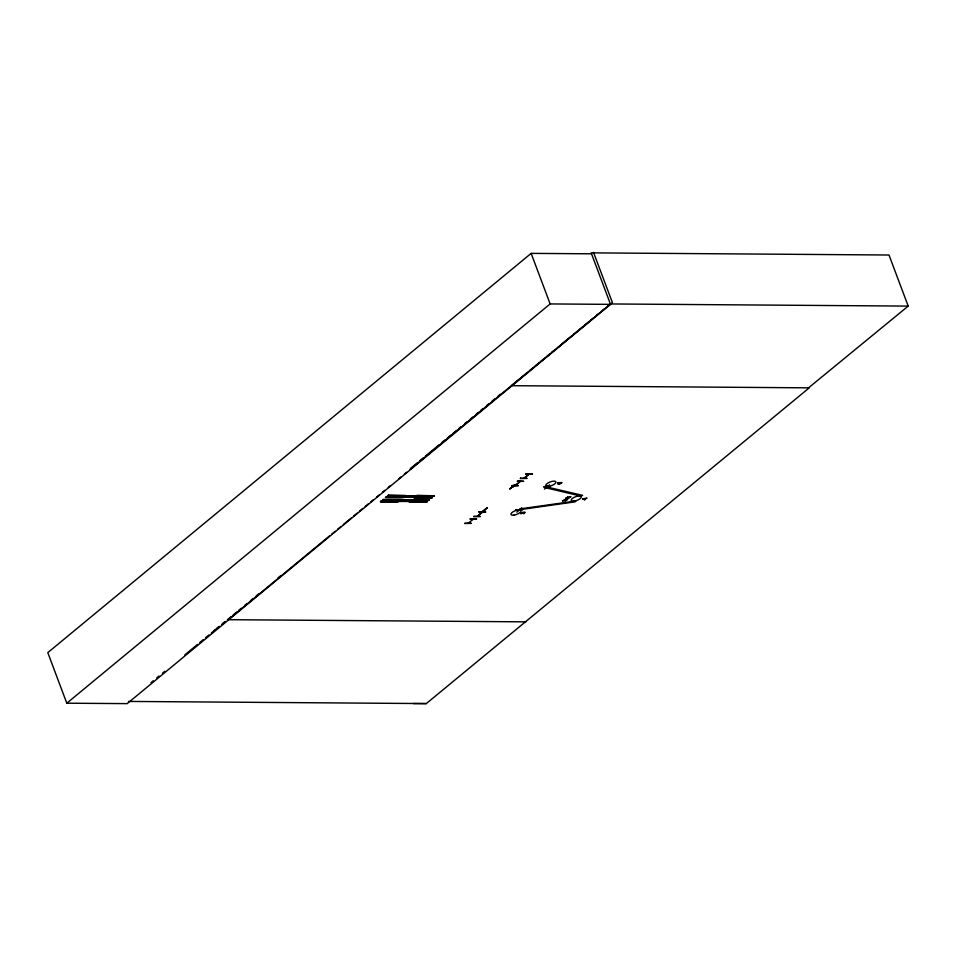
<?xml version="1.0" encoding="UTF-8"?>
<svg xmlns="http://www.w3.org/2000/svg" width="956" height="956" viewBox="0 0 956 956"><rect width="100%" height="100%" fill="white"/><g stroke="black" fill="none" stroke-linecap="round" stroke-linejoin="round"><path stroke-width="1.43" d="M519.251 509.787L519.873 509.357M381.026 501.326L398.186 501.613L380.464 501.781L381.05 500.896L409.371 501.386L380.966 501.374M410.841 500.167L382.735 499.737M385.471 497.431L414.271 497.311L385.973 497.024M415.502 496.176L387.455 496.021L415.752 496.116M388.351 495.339L387.849 495.758M399.046 500.275L411.116 499.94M400.301 499.904L399.763 500.323L400.421 499.57M402.93 497.682L385.746 497.431M404.28 495.949L404.041 496.009M409.096 501.577L426.938 501.816M409.849 501.111L427.009 501.792L409.658 501.685M411.713 500.012L429.459 499.785L428.539 500.526L411.355 500.275L429.172 499.821M411.427 500.239L429.125 500.084M414.163 497.945L415.012 497.263M415.454 496.367L415.848 495.901L388.088 495.316L405.559 495.531M416.338 496.2L416.9 495.519L434.371 495.734L416.314 496.236L433.857 496.152M414.223 497.909L431.407 498.16L432.196 497.514M431.718 497.921L414.725 497.49M432.243 497.479L414.785 497.228M468.034 523.302L473.447 519.072M473.208 519.06L472.67 519.443M523.876 478.263L528.859 474.152M529.182 474.14L524.199 478.263M482.41 512.201L477.379 516.348M515.033 485.576L520.243 481.334M515.439 485.505L520.482 481.346M464.664 523.482L471.368 523.338L464.891 523.255M520.53 477.976L520.434 478.49M520.65 478.299L527.115 478.37L520.423 478.55M473.614 516.587L480.211 516.443M473.841 516.371L480.282 516.479M511.902 485.517L518.248 485.624M516.013 509.679L522.442 509.787L515.798 509.871M380.488 501.781L397.696 501.996M402.584 497.347L414.569 497.084M403.133 496.917L414.617 497.036M409.515 501.111L398.055 500.944M409.299 501.984L426.507 502.199M519.55 509.656L520.207 508.855L575.823 501.028L575.177 501.828L519.371 509.751M477.032 516.383L482.123 512.189M546.557 487.345L546.462 486.222M546.258 486.174L547.059 486.927L545.721 487.775L581.296 496.176L582.574 495.375L546.904 487.022M591.525 253.806L531.142 253.376L47.8 652.625L66.8 703.198L127.196 703.628L610.525 304.367L591.167 252.862L888.996 255.013L908.2 306.099L808.477 387.885M66.8 703.198L550.142 303.936L610.525 304.367M184.855 654.86L197.522 644.404M199.816 642.504L203.269 639.648M205.576 637.748L209.017 634.904M211.324 633.003L214.777 630.147M217.072 628.247L219.378 626.347L213.75 630.96M222.832 623.491L225.126 621.591L221.732 624.388M227.432 619.691L230.886 616.835M233.192 614.935L236.646 612.079M238.952 610.179L241.247 608.279M244.7 605.423L247.006 603.523M250.46 600.667L252.766 598.767M256.22 595.911L258.526 594.011M278.1 577.842L280.407 575.93M410.53 468.44L417.449 462.74M419.744 460.828L423.197 457.972M425.504 456.072L439.318 444.66M441.624 442.759L445.078 439.903M447.384 438.003L450.838 435.147M453.144 433.247L456.598 430.391M458.904 428.491L461.198 426.591M464.664 423.735L466.958 421.835M470.412 418.979L472.718 417.079M476.172 414.223L478.478 412.323M480.784 410.411L483.079 408.511M486.544 405.655L488.839 403.755M492.292 400.899L494.599 398.999M498.052 396.143L500.358 394.242M329.473 535.981L228.126 619.691L525.955 621.842M331.78 534.081L335.233 531.225M337.528 529.325L340.981 526.469M343.288 524.569L351.354 517.913M353.66 516.013L357.114 513.157M359.408 511.257L362.862 508.401M365.168 506.501L368.622 503.645M370.928 501.745L373.234 499.833M376.688 496.989L378.994 495.077M382.448 492.232L384.742 490.32M388.208 487.476L390.502 485.564M398.568 478.908L400.875 477.008M404.328 474.152L406.623 472.252M410.088 469.396L549.389 354.317M551.696 352.417L555.149 349.573M557.444 347.673L561.053 345.236M562.044 343.873L571.258 336.261M573.552 334.361L577.006 331.517M579.312 329.617L582.754 326.761M585.06 324.861L588.514 322.005M590.808 320.105L593.114 318.205M596.568 315.361L598.862 313.46M602.316 310.604L604.622 308.704M608.076 305.848L610.37 303.948L908.2 306.099M470.113 519.036L476.518 519.084M532.289 474.009L525.872 474.08L532.552 473.889M557.742 482.72L562.009 482.565C561.029 484.429 555.257 484.656 558.627 482.541M413.291 703.544L426.304 703.58L809.254 387.837L511.424 385.686L527.389 372.529M151.036 682.632L153.319 680.756M156.736 677.935L159.019 676.059M162.448 673.239L164.719 671.363M529.66 370.653L533.09 367.833M535.36 365.957L538.79 363.137M541.072 361.26L544.49 358.44M546.772 356.564L612.366 302.514L593.509 252.372M479.099 512.141L485.756 511.986L478.944 511.723M523.53 481.37L517.184 481.191L523.553 481.262M511.687 485.791L518.343 485.624M509.739 488.898L514.926 484.644M481.908 511.878L487.464 507.648L482.183 511.795M515.212 484.596L509.751 488.91L514.937 484.656M546.677 487.01L545.888 486.365L546.88 487.106M546.45 486.939L546.067 486.222M518.702 509.906L519.048 510.098M549.592 484.847L544.442 489.114M516.897 512.153L521.737 507.791M481.991 512.571L481.358 511.83M512.786 486.712L513.491 486.724L512.679 486.903M485.433 509.883L485.6 509.715M525.884 473.973L532.325 474.009M470.161 518.917L476.542 518.977M550.047 486.891L543.665 486.927L550.321 486.759M479.123 512.046L485.493 512.117M417.127 495.555L416.434 495.889L433.857 496.176M434.311 495.805L416.9 495.519M431.861 497.777L414.271 497.646M426.782 501.972L409.371 501.697M128.486 701.429L426.304 703.58M544.777 486.52L547.37 486.556M387.586 495.722L415.8 496.092M383.189 499.355L400.66 499.582M382.687 499.773L410.889 500.143M382.914 499.809L410.781 500.215M409.479 501.279L397.672 501.41L398.305 501.279M531.142 253.376L550.142 303.936M557.898 483.545L559.63 482.852L557.898 483.545M559.212 483.581L561.256 482.864L559.212 483.581M521.271 513.456L520.673 513.731L522.98 512.189L525.179 512.332L523.601 513.754L524.521 512.476L521.271 513.456M562.51 500.884L564.638 500.514L565.498 501.231L565.223 500.335L567.637 499.462L565.092 500.155L564.231 499.45L564.506 500.346L562.51 500.884M565.856 498.124L567.984 497.753L568.844 498.47L568.569 497.574L570.983 496.702L568.426 497.395L567.577 496.69L567.84 497.586L565.856 498.124M582.742 498.841L584.761 499.988L584.451 499.462L587.044 498.1L582.742 498.841M585 498.685L582.993 499.02L585 498.685M574.162 501.147A5.401 1.96 -20.6 0 0 581.308 496.738A5.401 1.96 -20.6 0 0 573.218 497.885A5.401 1.96 -20.6 0 0 574.162 501.147M513.946 515.117A5.401 1.96 -20.6 0 0 521.08 510.707A5.401 1.96 -20.6 0 0 512.99 511.842A5.401 1.96 -20.6 0 0 513.946 515.117M548.78 486.341A5.401 1.96 -20.6 0 0 555.926 481.932A5.401 1.96 -20.6 0 0 547.836 483.067A5.401 1.96 -20.6 0 0 548.78 486.341M546.629 486.15A5.437 1.972 -20.6 0 0 547.561 486.245A5.437 1.972 -20.6 0 1 546.629 486.138"/></g></svg>
